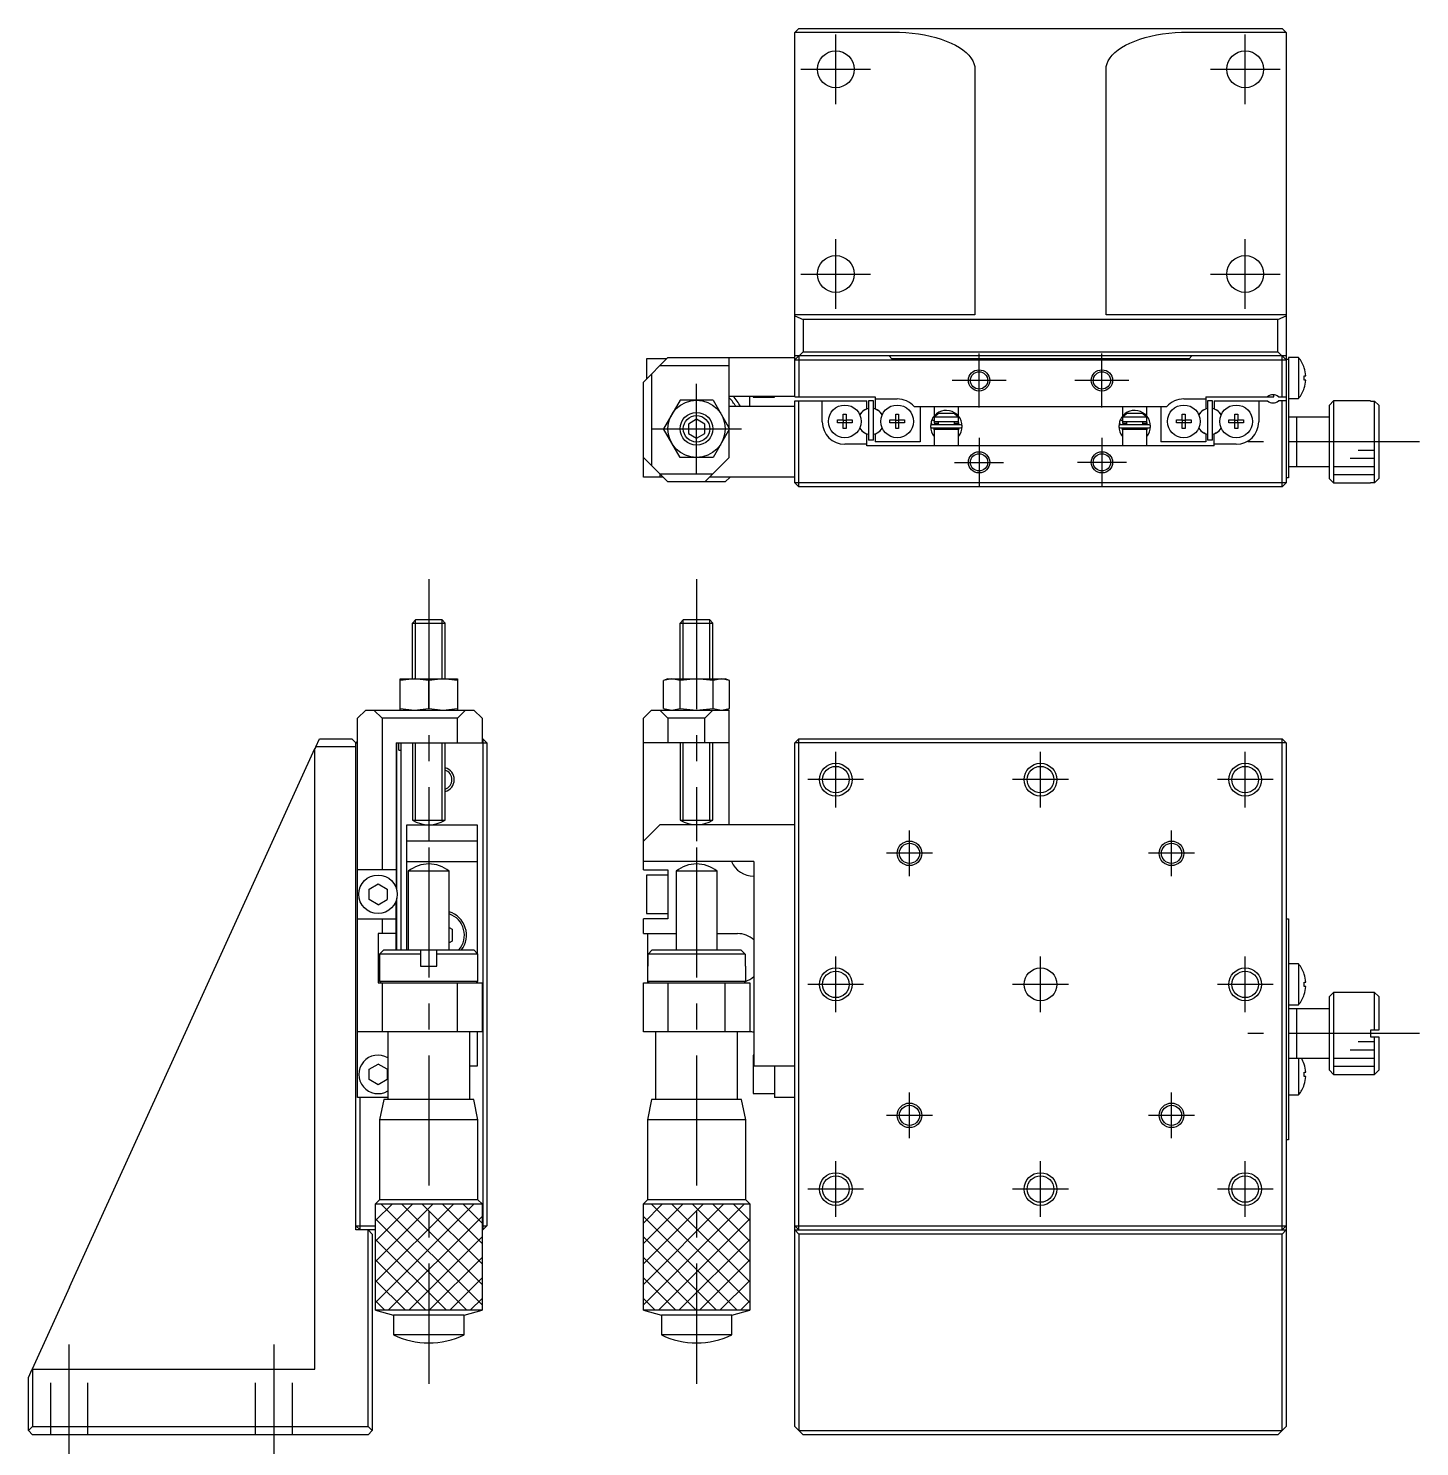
# Model space of a CAD drawing. Extents: x 0 to 349, y -8 to 254.
# Drawn here: x 0 to 169.9, y 80.8 to 254 of the extents above; entities that cross this region are included whole.
import ezdxf

# ---------------------------------------------------------------- set-up
doc = ezdxf.new("R2010")
doc.units = 0
doc.header["$LTSCALE"] = 0.5
doc.linetypes.add('CENTER', pattern=[50.8, 31.75, -6.35, 6.35, -6.35])
doc.linetypes.add('DASHED', pattern=[19.05, 12.7, -6.35])
for name, color, linetype in [('MSM_CENTER', 1, 'CENTER'), ('MSM_CONTINUOUS', 7, 'CONTINUOUS'), ('MSM_DASHED', 4, 'DASHED'), ('MSM_NARROW', 5, 'CONTINUOUS')]:
    doc.layers.add(name, color=color, linetype=linetype)

msp = doc.modelspace()

# ---------------------------------------------------------------- linework, layer by layer
at = {"layer": 'MSM_CENTER'}
for p, q in [((98.6, 244.75), (98.6, 253.25)), ((148.6, 244.75), (148.6, 253.25)), ((94.35, 249), (102.85, 249)), ((144.35, 249), (152.85, 249)), ((98.6, 219.75), (98.6, 228.25)), ((148.6, 219.75), (148.6, 228.25)), ((94.35, 224), (102.85, 224)), ((144.35, 224), (152.85, 224)), ((116.099999, 207.7), (116.099999, 214.3)), ((131.1, 207.7), (131.1, 214.3)), ((81.6, 199.6), (81.6, 210.6)), ((119.399999, 211), (112.799999, 211)), ((134.4, 211), (127.8, 211)), ((76.1, 205.1), (87.1, 205.1)), ((116.1, 204.000001), (116.1, 197.999998)), ((131.1, 204.000001), (131.1, 197.999998)), ((169.9, 203.5), (148.9, 203.5)), ((113.099999, 200.999999), (119.100001, 200.999999)), ((134.100001, 200.999999), (128.099999, 200.999999)), ((48.9, 186.75), (48.9, 154.75)), ((81.6, 186.75), (81.6, 154.75)), ((98.6, 158.85), (98.6, 165.65)), ((123.6, 158.85), (123.6, 165.65)), ((148.6, 158.85), (148.6, 165.65)), ((102, 162.25), (95.2, 162.25)), ((127, 162.25), (120.2, 162.25)), ((152, 162.25), (145.2, 162.25)), ((107.6, 150.45), (107.6, 156.05)), ((139.6, 150.45), (139.6, 156.05)), ((48.9, 153.949992), (48.9, 88.449993)), ((81.6, 153.949992), (81.6, 88.449993)), ((110.4, 153.25), (104.8, 153.25)), ((142.4, 153.25), (136.8, 153.25)), ((98.6, 133.85), (98.6, 140.65)), ((123.6, 133.85), (123.6, 140.65)), ((148.6, 133.85), (148.6, 140.65)), ((102, 137.25), (95.2, 137.25)), ((127, 137.25), (120.2, 137.25)), ((152, 137.25), (145.2, 137.25)), ((169.9, 131.25), (148.9, 131.25)), ((107.6, 118.45), (107.6, 124.05)), ((139.6, 118.45), (139.6, 124.05)), ((110.4, 121.25), (104.8, 121.25)), ((142.4, 121.25), (136.8, 121.25)), ((98.6, 108.85), (98.6, 115.65)), ((123.6, 108.85), (123.6, 115.65)), ((148.6, 108.85), (148.6, 115.65)), ((102, 112.25), (95.2, 112.25)), ((127, 112.25), (120.2, 112.25)), ((152, 112.25), (145.2, 112.25)), ((5, 79.25), (5, 93.25)), ((30, 79.25), (30, 93.25))]:
    msp.add_line(p, q, dxfattribs=at)
at = {"layer": 'MSM_CONTINUOUS'}
for p, q in [((93.644274, 253.544274), (93.6, 253.5)), ((93.6, 209), (93.6, 253.5)), ((94.1, 254), (93.644274, 253.544274)), ((93.644274, 253.544274), (105.6, 253.544274)), ((94.1, 254), (153.1, 254)), ((105.6, 253.544274), (106.384591, 253.530225)), ((106.384591, 253.530225), (107.164345, 253.488166)), ((107.164345, 253.488166), (107.934454, 253.418356)), ((107.934454, 253.418356), (108.69017, 253.321225)), ((108.69017, 253.321225), (109.426834, 253.197373)), ((109.426834, 253.197373), (110.139905, 253.047562)), ((110.139905, 253.047562), (110.824986, 252.872716)), ((136.375014, 252.872716), (137.060095, 253.047562)), ((137.060095, 253.047562), (137.773166, 253.197373)), ((137.773166, 253.197373), (138.50983, 253.321225)), ((138.50983, 253.321225), (139.265546, 253.418356)), ((139.265546, 253.418356), (140.035655, 253.488166)), ((140.035655, 253.488166), (140.815409, 253.530225)), ((140.815409, 253.530225), (141.6, 253.544274)), ((141.6, 253.544274), (153.555726, 253.544274)), ((153.555726, 253.544274), (153.1, 254)), ((153.6, 253.5), (153.555726, 253.544274)), ((153.6, 253.5), (153.6, 198.5)), ((110.824986, 252.872716), (111.477853, 252.673914)), ((111.477853, 252.673914), (112.09448, 252.452381)), ((112.09448, 252.452381), (112.671068, 252.209482)), ((112.671068, 252.209482), (113.20406, 251.946716)), ((113.20406, 251.946716), (113.69017, 251.665703)), ((113.69017, 251.665703), (114.126402, 251.368174)), ((114.126402, 251.368174), (114.510065, 251.055965)), ((132.689935, 251.055965), (133.073598, 251.368174)), ((133.073598, 251.368174), (133.50983, 251.665703)), ((133.50983, 251.665703), (133.99594, 251.946716)), ((133.99594, 251.946716), (134.528932, 252.209482)), ((134.528932, 252.209482), (135.10552, 252.452381)), ((135.10552, 252.452381), (135.722147, 252.673914)), ((135.722147, 252.673914), (136.375014, 252.872716)), ((114.510065, 251.055965), (114.838795, 250.731)), ((114.838795, 250.731), (115.110565, 250.395283)), ((115.110565, 250.395283), (115.323699, 250.050883)), ((115.323699, 250.050883), (115.476883, 249.699924)), ((115.476883, 249.699924), (115.569173, 249.34457)), ((131.630827, 249.34457), (131.723117, 249.699924)), ((131.723117, 249.699924), (131.876301, 250.050883)), ((131.876301, 250.050883), (132.089435, 250.395283)), ((132.089435, 250.395283), (132.361205, 250.731)), ((132.361205, 250.731), (132.689935, 251.055965)), ((115.569173, 249.34457), (115.6, 248.987011)), ((115.6, 248.987011), (115.6, 219)), ((131.6, 248.987011), (131.630827, 249.34457)), ((131.6, 219), (131.6, 248.987011)), ((115.6, 219), (93.6, 219)), ((93.6, 218.909078), (94.6, 218.453352)), ((152.6, 218.453352), (94.6, 218.453352)), ((94.6, 218.453352), (94.6, 214.5)), ((153.6, 219), (131.6, 219)), ((152.6, 218.453352), (153.6, 218.909078)), ((152.6, 214.5), (152.6, 218.453352)), ((78.1, 213.8), (75.1, 210.8)), ((75.5, 213.65), (75.5, 211.2)), ((77.95, 213.65), (75.5, 213.65)), ((78.1, 213.8), (93.6, 213.8)), ((85.6, 205.171797), (85.6, 213.8)), ((94.6, 214.5), (93.6, 213.5)), ((153.6, 214), (93.6, 214)), ((93.6, 213.5), (153.6, 213.5)), ((94.1, 214), (94.1, 209)), ((94.6, 214.5), (152.6, 214.5)), ((105.45, 213.65), (105.1, 214)), ((141.75, 213.65), (105.45, 213.65)), ((142.1, 214), (141.75, 213.65)), ((152.6, 214.5), (153.6, 213.5)), ((153.1, 209), (153.1, 214)), ((153.6, 213.6), (153.9, 213.6)), ((153.9, 213.8), (153.9, 199.1)), ((155.122499, 213.8), (153.9, 213.8)), ((155.122499, 213.8), (155.122499, 208.8)), ((76.1, 211.8), (76.1, 200.6)), ((85.6, 212.8), (77.1, 212.8)), ((155.791347, 212.548233), (155.79902, 212.551976)), ((155.791347, 211.04), (155.791347, 211.56)), ((155.791347, 211.56), (155.983064, 211.56)), ((75.1, 199.2), (75.1, 210.8)), ((155.983064, 211.04), (155.791347, 211.04)), ((155.79902, 210.048024), (155.791347, 210.051767)), ((79.579274, 208.6), (77.558548, 205.1)), ((83.620726, 208.6), (79.579274, 208.6)), ((83.620726, 208.6), (85.641452, 205.1)), ((85.6, 209.1), (93.6, 209.1)), ((88.1, 207.8), (88.1, 209.1)), ((88.5, 209.1), (88.5, 208.95)), ((88.5, 208.95), (91.1, 208.95)), ((91.1, 208.95), (91.1, 209.1)), ((93.6, 209), (103.4, 209)), ((93.6, 198.5), (93.6, 208.5)), ((93.6, 208.5), (102.4, 208.5)), ((94.1, 198), (94.1, 208.5)), ((96.95, 205.95), (96.95, 208.5)), ((102.4, 207.550806), (102.4, 208.5)), ((102.6, 208.5), (102.6, 203.7)), ((103.2, 208.5), (102.6, 208.5)), ((103.2, 203.7), (103.2, 208.5)), ((103.4, 209), (103.4, 207.550806)), ((103.4, 208.75), (106.1, 208.75)), ((141.1, 208.75), (143.8, 208.75)), ((143.8, 209), (151.338562, 209)), ((143.8, 209), (143.8, 207.550806)), ((144, 208.5), (144, 203.7)), ((144.6, 208.5), (144, 208.5)), ((144.6, 203.7), (144.6, 208.5)), ((144.8, 208.5), (144.8, 207.550806)), ((144.8, 208.5), (151.338562, 208.5)), ((150.25, 208.5), (150.25, 205.95)), ((151.339088, 209), (152.1, 209)), ((152.1, 209), (152.1, 209.244987)), ((152.661438, 209), (153.6, 209)), ((153.6, 208.5), (152.661438, 208.5)), ((153.1, 198), (153.1, 208.5)), ((153.9, 208.8), (155.122499, 208.8)), ((159.4, 208.5), (158.9, 208)), ((158.9, 199), (158.9, 208)), ((159.4, 208.5), (159.4, 198.5)), ((163.9, 208.5), (159.4, 208.5)), ((163.9, 208.5), (163.9, 208.483974)), ((163.9, 208.483974), (164.4, 208.483974)), ((164.4, 198.516026), (164.4, 208.483974)), ((164.4, 208.483974), (164.9, 207.982187)), ((164.9, 207.982187), (164.9, 199.017813)), ((81.6, 206.254701), (80.6, 205.67735)), ((82.6, 205.67735), (81.6, 206.254701)), ((85.600124, 205.171582), (84.631089, 206.85)), ((93.6, 207.8), (85.6, 207.8)), ((98.813639, 206.18), (99.52, 206.18)), ((98.813639, 205.82), (98.813639, 206.18)), ((99.52, 206.886361), (99.88, 206.886361)), ((99.52, 206.18), (99.52, 206.886361)), ((99.530372, 206.169628), (99.52, 206.18)), ((99.530372, 205.830372), (99.530372, 206.169628)), ((99.530372, 206.169628), (99.869628, 206.169628)), ((99.869628, 206.169628), (99.88, 206.18)), ((99.869628, 206.169628), (99.869628, 205.830372)), ((99.88, 206.886361), (99.88, 206.18)), ((99.88, 206.18), (100.586361, 206.18)), ((100.586361, 206.18), (100.586361, 205.82)), ((102.4, 207.550806), (102.139905, 207.40064)), ((103.660095, 207.40064), (103.4, 207.550806)), ((105.213639, 206.18), (105.92, 206.18)), ((105.213639, 205.82), (105.213639, 206.18)), ((105.92, 206.886361), (106.28, 206.886361)), ((105.92, 206.18), (105.92, 206.886361)), ((105.930372, 206.169628), (105.92, 206.18)), ((105.930372, 205.830372), (105.930372, 206.169628)), ((105.930372, 206.169628), (106.269628, 206.169628)), ((106.269628, 206.169628), (106.28, 206.18)), ((106.269628, 206.169628), (106.269628, 205.830372)), ((106.28, 206.886361), (106.28, 206.18)), ((106.28, 206.18), (106.986361, 206.18)), ((106.986361, 206.18), (106.986361, 205.82)), ((108.179062, 207.8), (139.020938, 207.8)), ((108.9, 207.8), (108.9, 203.5)), ((110.299506, 206.134364), (110.288347, 206.101945)), ((110.31156, 206.164531), (110.299506, 206.134364)), ((110.311983, 206.16526), (110.31156, 206.164531)), ((110.31535, 206.1673), (110.311983, 206.16526)), ((110.32537, 206.193692), (110.313553, 206.166697)), ((110.317582, 206.167792), (110.31535, 206.1673)), ((110.316381, 206.173397), (110.5398, 206.105696)), ((110.322003, 206.168121), (110.317582, 206.167792)), ((110.327548, 206.167916), (110.322003, 206.168121)), ((110.334179, 206.16718), (110.327548, 206.167916)), ((110.341853, 206.165916), (110.334179, 206.16718)), ((110.350517, 206.164133), (110.341853, 206.165916)), ((110.360116, 206.161844), (110.350517, 206.164133)), ((110.370584, 206.159062), (110.360116, 206.161844)), ((110.381853, 206.155808), (110.370584, 206.159062)), ((110.393847, 206.152101), (110.381853, 206.155808)), ((110.406486, 206.147968), (110.393847, 206.152101)), ((110.419686, 206.143435), (110.406486, 206.147968)), ((110.43336, 206.138533), (110.419686, 206.143435)), ((110.447417, 206.133294), (110.43336, 206.138533)), ((110.461763, 206.127753), (110.447417, 206.133294)), ((110.476303, 206.121947), (110.461763, 206.127753)), ((110.490939, 206.115915), (110.476303, 206.121947)), ((110.6, 207.8), (110.6, 206.636615)), ((113.6, 206.5), (110.6, 206.5)), ((110.6, 206.5), (110.6, 206)), ((110.654317, 206.5), (111.183485, 207)), ((111.183485, 207), (113.016515, 207)), ((113.016515, 207), (113.545683, 206.5)), ((113.6, 206.636245), (113.6, 207.8)), ((113.6, 206), (113.6, 206.5)), ((113.884219, 206.169839), (113.883663, 206.173188)), ((113.909821, 206.107645), (113.88844, 206.164531)), ((133.299506, 206.134364), (133.288347, 206.101945)), ((133.31156, 206.164531), (133.299506, 206.134364)), ((133.311983, 206.16526), (133.31156, 206.164531)), ((133.31535, 206.1673), (133.311983, 206.16526)), ((133.317582, 206.167792), (133.31535, 206.1673)), ((133.316381, 206.173397), (133.5398, 206.105696)), ((133.32537, 206.193692), (133.31664, 206.173859)), ((133.322003, 206.168121), (133.317582, 206.167792)), ((133.327548, 206.167916), (133.322003, 206.168121)), ((133.334179, 206.16718), (133.327548, 206.167916)), ((133.341853, 206.165916), (133.334179, 206.16718)), ((133.350517, 206.164133), (133.341853, 206.165916)), ((133.360116, 206.161844), (133.350517, 206.164133)), ((133.370584, 206.159062), (133.360116, 206.161844)), ((133.381853, 206.155808), (133.370584, 206.159062)), ((133.393847, 206.152101), (133.381853, 206.155808)), ((133.406486, 206.147968), (133.393847, 206.152101)), ((133.419686, 206.143435), (133.406486, 206.147968)), ((133.43336, 206.138533), (133.419686, 206.143435)), ((133.447417, 206.133294), (133.43336, 206.138533)), ((133.461763, 206.127753), (133.447417, 206.133294)), ((133.476303, 206.121947), (133.461763, 206.127753)), ((133.490939, 206.115915), (133.476303, 206.121947)), ((133.6, 207.8), (133.6, 206.636615)), ((136.6, 206.5), (133.6, 206.5)), ((133.6, 206.5), (133.6, 206)), ((133.654317, 206.5), (134.183485, 207)), ((134.183485, 207), (136.016515, 207)), ((136.016515, 207), (136.545683, 206.5)), ((136.6, 206.636245), (136.6, 207.8)), ((136.6, 206), (136.6, 206.5)), ((136.884219, 206.169839), (136.883663, 206.173188)), ((136.909821, 206.107645), (136.88844, 206.164531)), ((138.3, 207.8), (138.3, 203.5)), ((140.213639, 206.18), (140.92, 206.18)), ((140.213639, 205.82), (140.213639, 206.18)), ((140.92, 206.886361), (141.28, 206.886361)), ((140.92, 206.18), (140.92, 206.886361)), ((140.930372, 206.169628), (140.92, 206.18)), ((140.930372, 205.830372), (140.930372, 206.169628)), ((140.930372, 206.169628), (141.269628, 206.169628)), ((141.269628, 206.169628), (141.28, 206.18)), ((141.269628, 206.169628), (141.269628, 205.830372)), ((141.28, 206.886361), (141.28, 206.18)), ((141.28, 206.18), (141.986361, 206.18)), ((141.986361, 206.18), (141.986361, 205.82)), ((143.539905, 207.40064), (143.8, 207.550806)), ((144.8, 207.550806), (145.060095, 207.40064)), ((146.613639, 206.18), (147.32, 206.18)), ((146.613639, 205.82), (146.613639, 206.18)), ((147.32, 206.886361), (147.68, 206.886361)), ((147.32, 206.18), (147.32, 206.886361)), ((147.330372, 206.169628), (147.32, 206.18)), ((147.330372, 205.830372), (147.330372, 206.169628)), ((147.330372, 206.169628), (147.669628, 206.169628)), ((147.669628, 206.169628), (147.68, 206.18)), ((147.669628, 206.169628), (147.669628, 205.830372)), ((147.68, 206.886361), (147.68, 206.18)), ((147.68, 206.18), (148.386361, 206.18)), ((148.386361, 206.18), (148.386361, 205.82)), ((158.9, 206.5), (153.9, 206.5)), ((154.9, 200.5), (154.9, 206.5)), ((79.579274, 201.6), (77.558548, 205.1)), ((80.6, 205.67735), (80.6, 204.52265)), ((80.6, 204.52265), (81.6, 203.945299)), ((81.6, 203.945299), (82.6, 204.52265)), ((82.6, 204.52265), (82.6, 205.67735)), ((85.641452, 205.1), (83.620726, 201.6)), ((85.6, 201.6), (85.6, 205.028203)), ((85.641452, 205.1), (85.600124, 205.171582)), ((99.52, 205.82), (98.813639, 205.82)), ((99.530372, 205.830372), (99.52, 205.82)), ((99.52, 205.113639), (99.52, 205.82)), ((99.88, 205.113639), (99.52, 205.113639)), ((99.869628, 205.830372), (99.530372, 205.830372)), ((99.869628, 205.830372), (99.88, 205.82)), ((99.88, 205.82), (99.88, 205.113639)), ((100.586361, 205.82), (99.88, 205.82)), ((102.139905, 204.59936), (102.4, 204.449194)), ((102.4, 203), (102.4, 204.449194)), ((103.4, 204.449194), (103.660095, 204.59936)), ((103.4, 204.449194), (103.4, 203.5)), ((105.92, 205.82), (105.213639, 205.82)), ((105.930372, 205.830372), (105.92, 205.82)), ((105.92, 205.113639), (105.92, 205.82)), ((106.28, 205.113639), (105.92, 205.113639)), ((106.269628, 205.830372), (105.930372, 205.830372)), ((106.269628, 205.830372), (106.28, 205.82)), ((106.28, 205.82), (106.28, 205.113639)), ((106.986361, 205.82), (106.28, 205.82)), ((110.292304, 206.115047), (110.156344, 205.427592)), ((110.257494, 205.933885), (110.256415, 205.899659)), ((110.256415, 205.899659), (110.257047, 205.865423)), ((110.257047, 205.865423), (110.259389, 205.83126)), ((110.260284, 205.968017), (110.257494, 205.933885)), ((110.259389, 205.83126), (110.263436, 205.797254)), ((110.264776, 206.001972), (110.260284, 205.968017)), ((110.263436, 205.797254), (110.269178, 205.763487)), ((110.270961, 206.035666), (110.264776, 206.001972)), ((110.269178, 205.763487), (110.276601, 205.730043)), ((110.278824, 206.069018), (110.270961, 206.035666)), ((110.276601, 205.730043), (110.285686, 205.697004)), ((110.288347, 206.101945), (110.278824, 206.069018)), ((110.285686, 205.697004), (110.296413, 205.664449)), ((110.296413, 205.664449), (110.308755, 205.632458)), ((110.308755, 205.632458), (110.322683, 205.601111)), ((110.322683, 205.601111), (110.326375, 205.593453)), ((113.85, 205.595), (110.35, 205.595)), ((110.35, 205.205), (113.85, 205.205)), ((110.505575, 206.109697), (110.490939, 206.115915)), ((110.520113, 206.103333), (110.505575, 206.109697)), ((110.534457, 206.096867), (110.520113, 206.103333)), ((110.548511, 206.090342), (110.534457, 206.096867)), ((110.5398, 206.105696), (110.600006, 206.075503)), ((110.562182, 206.0838), (110.548511, 206.090342)), ((110.596632, 204.999797), (110.556318, 205.204977)), ((110.575378, 206.077286), (110.562182, 206.0838)), ((110.588012, 206.070842), (110.575378, 206.077286)), ((110.6, 206.064512), (110.588012, 206.070842)), ((110.599678, 204.988569), (110.596632, 204.999797)), ((110.6, 206), (113.6, 206)), ((113.6, 205), (110.6, 205)), ((110.6, 205), (110.6, 203)), ((110.646438, 205.899941), (110.647067, 205.915005)), ((110.64658, 205.884867), (110.646438, 205.899941)), ((110.647492, 205.869824), (110.64658, 205.884867)), ((110.647067, 205.915005), (110.648465, 205.93002)), ((110.64917, 205.854851), (110.647492, 205.869824)), ((110.648465, 205.93002), (110.650628, 205.944946)), ((110.651609, 205.839987), (110.64917, 205.854851)), ((110.650628, 205.944946), (110.653552, 205.959743)), ((110.654801, 205.825271), (110.651609, 205.839987)), ((110.653552, 205.959743), (110.657227, 205.974372)), ((110.658736, 205.810741), (110.654801, 205.825271)), ((110.657227, 205.974372), (110.661643, 205.988795)), ((110.663403, 205.796434), (110.658736, 205.810741)), ((110.661643, 205.988795), (110.666788, 206.002975)), ((110.661805, 205.8), (111.1, 205.8)), ((110.668786, 205.782386), (110.663403, 205.796434)), ((110.666788, 206.002975), (110.670195, 206.011295)), ((110.674871, 205.768634), (110.668786, 205.782386)), ((110.68164, 205.755209), (110.674871, 205.768634)), ((110.689074, 205.742147), (110.68164, 205.755209)), ((110.697152, 205.729478), (110.689074, 205.742147)), ((110.705853, 205.717232), (110.697152, 205.729478)), ((110.715151, 205.705439), (110.705853, 205.717232)), ((110.725024, 205.694126), (110.715151, 205.705439)), ((110.735445, 205.683319), (110.725024, 205.694126)), ((110.746386, 205.673043), (110.735445, 205.683319)), ((110.757821, 205.663321), (110.746386, 205.673043)), ((110.76972, 205.654176), (110.757821, 205.663321)), ((110.782053, 205.645628), (110.76972, 205.654176)), ((110.794791, 205.637694), (110.782053, 205.645628)), ((110.807901, 205.630394), (110.794791, 205.637694)), ((110.821353, 205.623743), (110.807901, 205.630394)), ((110.835113, 205.617756), (110.821353, 205.623743)), ((110.84915, 205.612445), (110.835113, 205.617756)), ((110.86343, 205.607822), (110.84915, 205.612445)), ((110.877918, 205.603898), (110.86343, 205.607822)), ((110.892581, 205.600681), (110.877918, 205.603898)), ((110.907385, 205.598177), (110.892581, 205.600681)), ((110.922294, 205.596394), (110.907385, 205.598177)), ((110.937274, 205.595334), (110.922294, 205.596394)), ((110.951499, 205.595), (110.937274, 205.595334)), ((111.1, 206), (111.1, 205.595)), ((111.1, 205.205), (111.1, 205)), ((113.1, 205.595), (113.1, 206)), ((113.1, 205.8), (113.538184, 205.8)), ((113.1, 205), (113.1, 205.205)), ((113.255196, 205.595076), (113.248501, 205.595)), ((113.2702, 205.595771), (113.255196, 205.595076)), ((113.285156, 205.597193), (113.2702, 205.595771)), ((113.300027, 205.599338), (113.285156, 205.597193)), ((113.314779, 205.602202), (113.300027, 205.599338)), ((113.329378, 205.60578), (113.314779, 205.602202)), ((113.343787, 205.610063), (113.329378, 205.60578)), ((113.357974, 205.615043), (113.343787, 205.610063)), ((113.371903, 205.620709), (113.357974, 205.615043)), ((113.385542, 205.62705), (113.371903, 205.620709)), ((113.398857, 205.634052), (113.385542, 205.62705)), ((113.411814, 205.6417), (113.398857, 205.634052)), ((113.424383, 205.649977), (113.411814, 205.6417)), ((113.436532, 205.658864), (113.424383, 205.649977)), ((113.448229, 205.668343), (113.436532, 205.658864)), ((113.459444, 205.678391), (113.448229, 205.668343)), ((113.470149, 205.688986), (113.459444, 205.678391)), ((113.480316, 205.700103), (113.470149, 205.688986)), ((113.489917, 205.711716), (113.480316, 205.700103)), ((113.498926, 205.723797), (113.489917, 205.711716)), ((113.50732, 205.736317), (113.498926, 205.723797)), ((113.515074, 205.749246), (113.50732, 205.736317)), ((113.522167, 205.762552), (113.515074, 205.749246)), ((113.52858, 205.776201), (113.522167, 205.762552)), ((113.534293, 205.790159), (113.52858, 205.776201)), ((113.529805, 206.011295), (113.535571, 205.996751)), ((113.539291, 205.80439), (113.534293, 205.790159)), ((113.53521, 206.000158), (113.643689, 205.595043)), ((113.535571, 205.996751), (113.540387, 205.982489)), ((113.543559, 205.818857), (113.539291, 205.80439)), ((113.540387, 205.982489), (113.544472, 205.967997)), ((113.547085, 205.833523), (113.543559, 205.818857)), ((113.544472, 205.967997), (113.547816, 205.95331)), ((113.549859, 205.84835), (113.547085, 205.833523)), ((113.547816, 205.95331), (113.550406, 205.938468)), ((113.551872, 205.863298), (113.549859, 205.84835)), ((113.550406, 205.938468), (113.552236, 205.92351)), ((113.553118, 205.878328), (113.551872, 205.863298)), ((113.552236, 205.92351), (113.5533, 205.908474)), ((113.553595, 205.8934), (113.553118, 205.878328)), ((113.5533, 205.908474), (113.553595, 205.8934)), ((113.6, 203), (113.6, 205)), ((113.603369, 204.999754), (113.600086, 204.987567)), ((113.643366, 205.204944), (113.603369, 204.999754)), ((133.292304, 206.115047), (133.156344, 205.427592)), ((133.257494, 205.933885), (133.256415, 205.899659)), ((133.256415, 205.899659), (133.257047, 205.865423)), ((133.257047, 205.865423), (133.259389, 205.83126)), ((133.260284, 205.968017), (133.257494, 205.933885)), ((133.259389, 205.83126), (133.263436, 205.797254)), ((133.264776, 206.001972), (133.260284, 205.968017)), ((133.263436, 205.797254), (133.269178, 205.763487)), ((133.270961, 206.035666), (133.264776, 206.001972)), ((133.269178, 205.763487), (133.276601, 205.730043)), ((133.278824, 206.069018), (133.270961, 206.035666)), ((133.276601, 205.730043), (133.285686, 205.697004)), ((133.288347, 206.101945), (133.278824, 206.069018)), ((133.285686, 205.697004), (133.296413, 205.664449)), ((133.296413, 205.664449), (133.308755, 205.632458)), ((133.308755, 205.632458), (133.322683, 205.601111)), ((133.322683, 205.601111), (133.326375, 205.593453)), ((136.85, 205.595), (133.35, 205.595)), ((133.35, 205.205), (136.85, 205.205)), ((133.505575, 206.109697), (133.490939, 206.115915)), ((133.520113, 206.103333), (133.505575, 206.109697)), ((133.534457, 206.096867), (133.520113, 206.103333)), ((133.548511, 206.090342), (133.534457, 206.096867)), ((133.5398, 206.105696), (133.600006, 206.075503)), ((133.562182, 206.0838), (133.548511, 206.090342)), ((133.596632, 204.999797), (133.556318, 205.204977)), ((133.575378, 206.077286), (133.562182, 206.0838)), ((133.588012, 206.070842), (133.575378, 206.077286)), ((133.6, 206.064512), (133.588012, 206.070842)), ((133.599678, 204.988569), (133.596632, 204.999797)), ((133.6, 206), (136.6, 206)), ((136.6, 205), (133.6, 205)), ((133.6, 205), (133.6, 203)), ((133.646438, 205.899941), (133.647067, 205.915005)), ((133.64658, 205.884867), (133.646438, 205.899941)), ((133.647492, 205.869824), (133.64658, 205.884867)), ((133.647067, 205.915005), (133.648465, 205.93002)), ((133.64917, 205.854851), (133.647492, 205.869824)), ((133.648465, 205.93002), (133.650628, 205.944946)), ((133.651609, 205.839987), (133.64917, 205.854851)), ((133.650628, 205.944946), (133.653552, 205.959743)), ((133.654801, 205.825271), (133.651609, 205.839987)), ((133.653552, 205.959743), (133.657227, 205.974372)), ((133.658736, 205.810741), (133.654801, 205.825271)), ((133.657227, 205.974372), (133.661643, 205.988795)), ((133.663403, 205.796434), (133.658736, 205.810741)), ((133.661643, 205.988795), (133.666788, 206.002975)), ((133.661805, 205.8), (134.1, 205.8)), ((133.668786, 205.782386), (133.663403, 205.796434)), ((133.666788, 206.002975), (133.670195, 206.011295)), ((133.674871, 205.768634), (133.668786, 205.782386)), ((133.68164, 205.755209), (133.674871, 205.768634)), ((133.689074, 205.742147), (133.68164, 205.755209)), ((133.697152, 205.729478), (133.689074, 205.742147)), ((133.705853, 205.717232), (133.697152, 205.729478)), ((133.715151, 205.705439), (133.705853, 205.717232)), ((133.725024, 205.694126), (133.715151, 205.705439)), ((133.735445, 205.683319), (133.725024, 205.694126)), ((133.746386, 205.673043), (133.735445, 205.683319)), ((133.757821, 205.663321), (133.746386, 205.673043)), ((133.76972, 205.654176), (133.757821, 205.663321)), ((133.782053, 205.645628), (133.76972, 205.654176)), ((133.794791, 205.637694), (133.782053, 205.645628)), ((133.807901, 205.630394), (133.794791, 205.637694)), ((133.821353, 205.623743), (133.807901, 205.630394)), ((133.835113, 205.617756), (133.821353, 205.623743)), ((133.84915, 205.612445), (133.835113, 205.617756)), ((133.86343, 205.607822), (133.84915, 205.612445)), ((133.877918, 205.603898), (133.86343, 205.607822)), ((133.892581, 205.600681), (133.877918, 205.603898)), ((133.907385, 205.598177), (133.892581, 205.600681)), ((133.922294, 205.596394), (133.907385, 205.598177)), ((133.937274, 205.595334), (133.922294, 205.596394)), ((133.951499, 205.595), (133.937274, 205.595334)), ((134.1, 206), (134.1, 205.595)), ((134.1, 205.205), (134.1, 205)), ((136.1, 205.595), (136.1, 206)), ((136.1, 205.8), (136.538184, 205.8)), ((136.1, 205), (136.1, 205.205)), ((136.255196, 205.595076), (136.248501, 205.595)), ((136.2702, 205.595771), (136.255196, 205.595076)), ((136.285156, 205.597193), (136.2702, 205.595771)), ((136.300027, 205.599338), (136.285156, 205.597193)), ((136.314779, 205.602202), (136.300027, 205.599338)), ((136.329378, 205.60578), (136.314779, 205.602202)), ((136.343787, 205.610063), (136.329378, 205.60578)), ((136.357974, 205.615043), (136.343787, 205.610063)), ((136.371903, 205.620709), (136.357974, 205.615043)), ((136.385542, 205.62705), (136.371903, 205.620709)), ((136.398857, 205.634052), (136.385542, 205.62705)), ((136.411814, 205.6417), (136.398857, 205.634052)), ((136.424383, 205.649977), (136.411814, 205.6417)), ((136.436532, 205.658864), (136.424383, 205.649977)), ((136.448229, 205.668343), (136.436532, 205.658864)), ((136.459444, 205.678391), (136.448229, 205.668343)), ((136.470149, 205.688986), (136.459444, 205.678391)), ((136.480316, 205.700103), (136.470149, 205.688986)), ((136.489917, 205.711716), (136.480316, 205.700103)), ((136.498926, 205.723797), (136.489917, 205.711716)), ((136.50732, 205.736317), (136.498926, 205.723797)), ((136.515074, 205.749246), (136.50732, 205.736317)), ((136.522167, 205.762552), (136.515074, 205.749246)), ((136.52858, 205.776201), (136.522167, 205.762552)), ((136.534293, 205.790159), (136.52858, 205.776201)), ((136.529805, 206.011295), (136.535571, 205.996751)), ((136.539291, 205.80439), (136.534293, 205.790159)), ((136.53521, 206.000158), (136.643689, 205.595043)), ((136.535571, 205.996751), (136.540387, 205.982489)), ((136.543559, 205.818857), (136.539291, 205.80439)), ((136.540387, 205.982489), (136.544472, 205.967997)), ((136.547085, 205.833523), (136.543559, 205.818857)), ((136.544472, 205.967997), (136.547816, 205.95331)), ((136.549859, 205.84835), (136.547085, 205.833523)), ((136.547816, 205.95331), (136.550406, 205.938468)), ((136.551872, 205.863298), (136.549859, 205.84835)), ((136.550406, 205.938468), (136.552236, 205.92351)), ((136.553118, 205.878328), (136.551872, 205.863298)), ((136.552236, 205.92351), (136.5533, 205.908474)), ((136.553595, 205.8934), (136.553118, 205.878328)), ((136.5533, 205.908474), (136.553595, 205.8934)), ((136.6, 203), (136.6, 205)), ((136.603369, 204.999754), (136.600086, 204.987567)), ((136.643366, 205.204944), (136.603369, 204.999754)), ((140.92, 205.82), (140.213639, 205.82)), ((140.930372, 205.830372), (140.92, 205.82)), ((140.92, 205.113639), (140.92, 205.82)), ((141.28, 205.113639), (140.92, 205.113639)), ((141.269628, 205.830372), (140.930372, 205.830372)), ((141.269628, 205.830372), (141.28, 205.82)), ((141.986361, 205.82), (141.28, 205.82)), ((141.28, 205.82), (141.28, 205.113639)), ((143.8, 204.449194), (143.539905, 204.59936)), ((143.8, 204.449194), (143.8, 203.5)), ((145.060095, 204.59936), (144.8, 204.449194)), ((144.8, 203), (144.8, 204.449194)), ((147.32, 205.82), (146.613639, 205.82)), ((147.330372, 205.830372), (147.32, 205.82)), ((147.32, 205.113639), (147.32, 205.82)), ((147.68, 205.113639), (147.32, 205.113639)), ((147.669628, 205.830372), (147.330372, 205.830372)), ((147.669628, 205.830372), (147.68, 205.82)), ((147.68, 205.82), (147.68, 205.113639)), ((148.386361, 205.82), (147.68, 205.82)), ((102.4, 203.2), (99.7, 203.2)), ((144.8, 203), (102.4, 203)), ((103.2, 203.7), (102.6, 203.7)), ((108.9, 203.5), (103.4, 203.5)), ((143.8, 203.5), (138.3, 203.5)), ((144.6, 203.7), (144, 203.7)), ((147.5, 203.2), (144.8, 203.2)), ((75.1, 201.6), (78.1, 198.6)), ((83.620726, 201.6), (79.579274, 201.6)), ((82.6, 198.6), (85.6, 201.6)), ((77.5, 199.2), (75.1, 199.2)), ((77.1, 199.6), (77.1, 199.2)), ((77.1, 199.6), (83.6, 199.6)), ((93.6, 199.2), (83.2, 199.2)), ((85.1, 198.6), (85.7, 199.2)), ((153.9, 200.5), (158.9, 200.5)), ((85.1, 198.6), (78.1, 198.6)), ((153.6, 198.5), (93.6, 198.5)), ((94.1, 198), (93.6, 198.5)), ((153.1, 198), (94.1, 198)), ((153.1, 198), (153.6, 198.5)), ((153.9, 199.1), (153.6, 199.1)), ((158.9, 199), (159.4, 198.5)), ((159.4, 198.5), (163.9, 198.5)), ((164.4, 198.516026), (163.9, 198.516026)), ((163.9, 198.516026), (163.9, 198.5)), ((164.9, 199.017813), (164.4, 198.516026)), ((46.9, 181.370999), (47.279, 181.749999)), ((46.9, 181.370999), (50.9, 181.370999)), ((46.9, 174.549999), (46.9, 181.370999)), ((50.521, 181.749999), (47.279, 181.749999)), ((50.9, 181.370999), (50.521, 181.749999)), ((50.9, 174.549998), (50.9, 181.370999)), ((79.6, 181.370999), (79.979, 181.749999)), ((79.6, 181.370999), (83.6, 181.370999)), ((79.6, 174.549999), (79.6, 181.370999)), ((83.221, 181.749999), (79.979, 181.749999)), ((83.6, 181.370999), (83.221, 181.749999)), ((83.6, 174.549998), (83.6, 181.370999)), ((47.15, 174.55), (45.4, 174.352928)), ((45.4, 170.75), (45.4, 174.55)), ((45.4, 174.55), (52.4, 174.55)), ((48.9, 174.352928), (47.15, 174.55)), ((50.65, 174.55), (48.9, 174.352928)), ((48.9, 170.947072), (48.9, 174.352928)), ((52.4, 174.352928), (50.65, 174.55)), ((52.4, 174.55), (52.4, 170.75)), ((78.568911, 174.55), (77.558548, 174.352928)), ((78.1, 174.55), (77.558548, 174.352928)), ((77.558548, 170.947072), (77.558548, 174.352928)), ((78.1, 174.55), (85.1, 174.55)), ((79.579274, 174.352928), (78.568911, 174.55)), ((81.6, 174.55), (79.579274, 174.352928)), ((79.579274, 170.947072), (79.579274, 174.352928)), ((83.620726, 174.352928), (81.6, 174.55)), ((84.631089, 174.55), (83.620726, 174.352928)), ((83.620726, 170.947072), (83.620726, 174.352928)), ((85.641452, 174.352928), (84.631089, 174.55)), ((85.641452, 174.352928), (85.1, 174.55)), ((85.641452, 170.947072), (85.641452, 174.352928)), ((40.2, 169.75), (41.2, 170.75)), ((40.2, 123.45), (40.2, 169.75)), ((41.2, 170.75), (54.4, 170.75)), ((42.2, 170.75), (43.2, 169.75)), ((43.2, 169.75), (43.2, 151.25)), ((52.4, 169.75), (43.2, 169.75)), ((45.4, 170.947072), (47.15, 170.75)), ((47.15, 170.75), (48.9, 170.947072)), ((48.9, 170.947072), (50.65, 170.75)), ((50.65, 170.75), (52.4, 170.947072)), ((52.4, 169.75), (53.4, 170.75)), ((52.4, 166.75), (52.4, 169.75)), ((54.4, 170.75), (55.4, 169.75)), ((55.4, 169.75), (55.4, 166.75)), ((75.1, 169.75), (76.1, 170.75)), ((75.1, 151.25), (75.1, 169.75)), ((76.1, 170.75), (85.6, 170.75)), ((77.1, 170.75), (78.1, 169.75)), ((77.558548, 170.947072), (78.568911, 170.75)), ((77.558548, 170.947072), (78.1, 170.75)), ((78.1, 169.75), (78.1, 166.75)), ((82.6, 169.75), (78.1, 169.75)), ((78.568911, 170.75), (79.579274, 170.947072)), ((79.579274, 170.947072), (81.6, 170.75)), ((81.6, 170.75), (83.620726, 170.947072)), ((82.6, 169.75), (83.6, 170.75)), ((82.6, 166.75), (82.6, 169.75)), ((83.620726, 170.947072), (84.631089, 170.75)), ((84.631089, 170.75), (85.641452, 170.947072)), ((85.1, 170.75), (85.641452, 170.947072)), ((85.6, 156.75), (85.6, 170.75)), ((35.090922, 166.25), (35.546648, 167.25)), ((35.546648, 167.25), (39.5, 167.25)), ((40, 166.75), (39.5, 167.25)), ((40, 166.75), (40.2, 166.95)), ((40, 166.75), (40.2, 166.75)), ((40, 107.25), (40, 166.75)), ((44.9, 166.75), (56, 166.75)), ((44.9, 166.75), (44.9, 149.076136)), ((45, 148.732183), (45, 166.75)), ((45.25, 165.85), (45.25, 166.75)), ((45.5, 166.75), (45.5, 141.45)), ((46.9, 166.75), (46.9, 157.285898)), ((50.9, 157.285898), (50.9, 166.75)), ((55.4, 167.25), (55.5, 167.25)), ((55.5, 167.25), (55.5, 107.25)), ((56, 166.75), (55.5, 167.25)), ((56, 166.75), (56, 107.75)), ((85.6, 166.75), (75.1, 166.75)), ((79.6, 166.749981), (79.6, 157.285898)), ((83.6, 157.285898), (83.6, 166.749981)), ((94.1, 167.25), (93.6, 166.75)), ((153.6, 166.75), (93.6, 166.75)), ((93.6, 83.25), (93.6, 166.75)), ((94.1, 167.25), (153.1, 167.25)), ((94.1, 107.25), (94.1, 167.25)), ((153.6, 166.75), (153.1, 167.25)), ((153.1, 107.25), (153.1, 167.25)), ((153.6, 166.75), (153.6, 83.25)), ((5.012989, 100.25), (35, 166.050491)), ((35.090922, 166.25), (35, 166.050491)), ((35, 90.25), (35, 166.050491)), ((40, 166.25), (35.090922, 166.25)), ((45.25, 165.85), (45.5, 165.85)), ((46.2, 156.75), (54.8, 156.75)), ((46.2, 141.45), (46.2, 156.75)), ((46.899995, 157.285898), (50.900005, 157.285898)), ((54.8, 156.75), (54.8, 141.05)), ((77.1, 156.75), (75.1, 154.75)), ((93.6, 156.75), (77.1, 156.75)), ((79.599995, 157.285898), (83.600005, 157.285898)), ((54.8, 154.75), (46.2, 154.75)), ((44.9, 151.25), (40.2, 151.25)), ((46.2, 152.25), (54.8, 152.25)), ((51.399996, 151.072491), (46.400004, 151.072491)), ((46.400004, 151.072491), (46.400004, 141.45)), ((51.399996, 141.45), (51.399996, 151.072491)), ((88.6, 152.25), (75.1, 152.25)), ((75.1, 151.25), (78.1, 151.25)), ((78.1, 151.25), (78.1, 145.25)), ((84.099996, 151.072491), (79.100004, 151.072491)), ((79.100004, 151.072491), (79.100004, 141.45)), ((84.099996, 141.45), (84.099996, 151.072491)), ((88.6, 152.25), (88.6, 127.25)), ((41.6, 148.885085), (42.7, 149.520171)), ((42.7, 149.520171), (43.8, 148.885085)), ((75.5, 150.6), (75.5, 145.9)), ((78.1, 150.6), (75.5, 150.6)), ((41.6, 147.614915), (41.6, 148.885085)), ((42.7, 146.979829), (41.6, 147.614915)), ((42.7, 146.979829), (43.8, 147.614915)), ((43.8, 148.885085), (43.8, 147.614915)), ((44.9, 141.45), (44.9, 147.423864)), ((45, 141.45), (45, 147.767817)), ((75.5, 145.9), (78.1, 145.9)), ((40.2, 145.25), (44.9, 145.25)), ((43.2, 145.25), (43.2, 143.45)), ((51.399996, 144.173763), (51.75, 143.971688)), ((51.75, 143.971688), (51.75, 142.528312)), ((75.1, 143.45), (75.1, 145.25)), ((78.1, 145.25), (75.1, 145.25)), ((153.6, 145.25), (153.9, 145.25)), ((153.9, 145.25), (153.9, 118.25)), ((42.7, 143.45), (42.7, 137.45)), ((44.9, 143.45), (42.7, 143.45)), ((51.75, 142.528312), (51.399996, 142.326237)), ((75.1, 143.45), (79.100004, 143.45)), ((75.6, 143.45), (75.6, 137.45)), ((84.099996, 143.45), (86.6, 143.45)), ((43.4, 141.45), (42.9, 140.95)), ((47.9, 140.95), (42.9, 140.95)), ((42.9, 140.95), (42.9, 137.65)), ((43.4, 141.45), (54.4, 141.45)), ((47.9, 141.45), (47.9, 139.45)), ((49.9, 139.45), (49.9, 141.45)), ((54.9, 140.95), (49.9, 140.95)), ((54.9, 140.95), (54.4, 141.45)), ((54.9, 137.65), (54.9, 140.95)), ((75.68392, 140.95), (76.191673, 141.45)), ((87.51608, 140.95), (75.68392, 140.95)), ((75.68392, 139.45), (75.68392, 140.95)), ((76.191673, 141.45), (87.008327, 141.45)), ((87.008327, 141.45), (87.51608, 140.95)), ((87.51608, 140.95), (87.51608, 139.45)), ((47.9, 139.45), (49.9, 139.45)), ((75.6, 139.45), (75.68392, 139.45)), ((87.51608, 139.45), (87.6, 139.45)), ((87.6, 137.65), (87.6, 139.45)), ((155.122499, 139.75), (153.9, 139.75)), ((155.122499, 139.75), (155.122499, 134.75)), ((42.7, 137.45), (55.4, 137.45)), ((42.9, 137.65), (54.9, 137.65)), ((42.9, 137.65), (43.1, 137.45)), ((43.2, 137.45), (43.2, 131.45)), ((52.4, 131.45), (52.4, 137.45)), ((54.7, 137.45), (54.9, 137.65)), ((54.8, 137.55), (54.8, 137.45)), ((55.4, 137.45), (55.4, 131.45)), ((75.1, 131.45), (75.1, 137.45)), ((75.1, 137.45), (88.1, 137.45)), ((75.6, 137.65), (87.6, 137.65)), ((75.6, 137.65), (75.8, 137.45)), ((78.1, 137.45), (78.1, 131.45)), ((85.1, 131.45), (85.1, 137.45)), ((87.4, 137.45), (87.6, 137.65)), ((88.1, 137.45), (88.1, 131.45)), ((155.791347, 138.498233), (155.79902, 138.501976)), ((155.791347, 137.51), (155.983064, 137.51)), ((155.791347, 136.99), (155.791347, 137.51)), ((155.983064, 136.99), (155.791347, 136.99)), ((155.79902, 135.998024), (155.791347, 136.001767)), ((159.4, 136.25), (158.9, 135.75)), ((158.9, 126.75), (158.9, 135.75)), ((159.4, 136.25), (159.4, 126.25)), ((164.4, 136.25), (159.4, 136.25)), ((164.4, 131.65), (164.4, 136.25)), ((164.9, 135.75), (164.4, 136.25)), ((164.9, 135.75), (164.9, 131.65)), ((153.9, 134.75), (155.122499, 134.75)), ((158.9, 134.25), (153.9, 134.25)), ((154.9, 128.25), (154.9, 134.25)), ((164.9, 131.65), (163.9, 131.65)), ((163.9, 131.65), (163.9, 130.85)), ((55.4, 131.45), (40.2, 131.45)), ((43.9, 131.45), (43.9, 123.2)), ((53.9, 123.2), (53.9, 131.45)), ((54.8, 131.45), (54.8, 127.25)), ((88.1, 131.45), (75.1, 131.45)), ((76.6, 131.45), (76.6, 123.2)), ((86.6, 123.2), (86.6, 131.45)), ((163.9, 130.85), (164.9, 130.85)), ((164.4, 126.25), (164.4, 130.85)), ((164.9, 130.85), (164.9, 126.75)), ((88.5, 128.6), (88.5, 123.9)), ((88.6, 128.6), (88.5, 128.6)), ((153.9, 128.25), (158.9, 128.25)), ((155.122499, 128.25), (155.122499, 123.75)), ((41.6, 126.885085), (42.7, 127.520171)), ((41.6, 125.614915), (41.6, 126.885085)), ((43.8, 126.885085), (42.7, 127.520171)), ((43.8, 126.885085), (43.8, 125.614915)), ((54.8, 127.25), (53.9, 127.25)), ((93.6, 127.25), (88.6, 127.25)), ((91.1, 127.25), (91.1, 123.45)), ((155.791347, 127.498233), (155.79902, 127.501976)), ((155.791347, 126.51), (155.983064, 126.51)), ((155.791347, 125.99), (155.791347, 126.51)), ((158.9, 126.75), (159.4, 126.25)), ((164.4, 126.25), (164.9, 126.75)), ((42.7, 124.979829), (41.6, 125.614915)), ((43.8, 125.614915), (42.7, 124.979829)), ((155.983064, 125.99), (155.791347, 125.99)), ((155.79902, 124.998024), (155.791347, 125.001767)), ((159.4, 126.25), (164.4, 126.25)), ((43.9, 123.45), (40.2, 123.45)), ((40.5, 107.25), (40.5, 123.45)), ((43.400003, 123.2), (42.900004, 120.700001)), ((54.399997, 123.2), (43.400003, 123.2)), ((54.899996, 120.700001), (54.399997, 123.2)), ((76.100003, 123.2), (75.600004, 120.700001)), ((87.099997, 123.2), (76.100003, 123.2)), ((87.599996, 120.700001), (87.099997, 123.2)), ((88.5, 123.9), (91.1, 123.9)), ((93.6, 123.45), (91.1, 123.45)), ((153.9, 123.75), (155.122499, 123.75)), ((54.899996, 120.700001), (42.900004, 120.700001)), ((42.900004, 120.700001), (42.900004, 110.949996)), ((54.899996, 110.949996), (54.899996, 120.700001)), ((87.599996, 120.700001), (75.600004, 120.700001)), ((75.600004, 120.700001), (75.600004, 110.949996)), ((87.599996, 110.949996), (87.599996, 120.700001)), ((153.9, 118.25), (153.6, 118.25)), ((42.900004, 110.949996), (42.400001, 110.449994)), ((54.899996, 110.949996), (42.900004, 110.949996)), ((55.399999, 110.449994), (54.899996, 110.949996)), ((75.600004, 110.949996), (75.100001, 110.449994)), ((87.599996, 110.949996), (75.600004, 110.949996)), ((88.099999, 110.449994), (87.599996, 110.949996)), ((42.400001, 110.449994), (55.399999, 110.449994)), ((42.400001, 97.449993), (42.400001, 110.449994)), ((55.399999, 110.449994), (55.399999, 97.449993)), ((75.100001, 110.449994), (88.099999, 110.449994)), ((75.100001, 97.449993), (75.100001, 110.449994)), ((88.099999, 110.449994), (88.099999, 97.449993)), ((40, 107.75), (42.400001, 107.75)), ((40, 107.75), (40.5, 107.25)), ((55.399999, 107.75), (56, 107.75)), ((55.5, 107.25), (56, 107.75)), ((93.6, 107.75), (153.6, 107.75)), ((93.6, 107.75), (94.1, 107.25)), ((153.1, 107.25), (153.6, 107.75)), ((42.400001, 107.25), (40, 107.25)), ((41.5, 83.25), (41.5, 107.25)), ((41.5, 107.25), (42, 106.75)), ((42, 106.75), (42, 82.75)), ((55.5, 107.25), (55.399999, 107.25)), ((93.6, 107.25), (94.1, 106.75)), ((93.6, 107.25), (153.6, 107.25)), ((153.1, 106.75), (94.1, 106.75)), ((94.1, 106.75), (94.1, 82.75)), ((153.1, 106.75), (153.6, 107.25)), ((153.1, 82.75), (153.1, 106.75)), ((5.012989, 100.25), (0.455726, 90.25)), ((42.400001, 97.449993), (44.6, 96.860505)), ((55.399999, 97.449993), (42.400001, 97.449993)), ((53.2, 96.860505), (55.399999, 97.449993)), ((75.100001, 97.449993), (77.3, 96.860505)), ((88.099999, 97.449993), (75.100001, 97.449993)), ((85.9, 96.860505), (88.099999, 97.449993)), ((53.2, 96.860505), (44.6, 96.860505)), ((44.6, 96.860505), (44.6, 94.449994)), ((53.2, 94.449994), (53.2, 96.860505)), ((85.9, 96.860505), (77.3, 96.860505)), ((77.3, 96.860505), (77.3, 94.449994)), ((85.9, 94.449994), (85.9, 96.860505)), ((53.2, 94.449994), (44.6, 94.449994)), ((85.9, 94.449994), (77.3, 94.449994)), ((0, 89.25), (0.455726, 90.25)), ((0.455726, 90.25), (35, 90.25)), ((0.5, 90.25), (0.5, 83.25)), ((0, 82.75), (0, 89.25)), ((0.5, 83.25), (0, 82.75)), ((0.5, 83.25), (41.5, 83.25)), ((42, 82.75), (41.5, 83.25)), ((94.6, 82.25), (93.6, 83.25)), ((153.6, 83.25), (152.6, 82.25)), ((0, 82.75), (0.5, 82.25)), ((41.5, 82.25), (0.5, 82.25)), ((41.5, 82.25), (42, 82.75)), ((94.1, 82.75), (153.1, 82.75)), ((152.6, 82.25), (94.6, 82.25))]:
    msp.add_line(p, q, dxfattribs=at)
for centre, radius in [((98.6, 249), 2.25), ((148.6, 249), 2.25), ((98.6, 224), 2.25), ((148.6, 224), 2.25), ((116.099999, 211), 1.0565), ((131.1, 211), 1.0565), ((81.6, 205.1), 3.5), ((99.7, 206), 2), ((106.1, 206), 2), ((141.1, 206), 2), ((147.5, 206), 2), ((81.6, 205.1), 2), ((116.1, 200.999999), 1.0565), ((131.1, 200.999999), 1.0565), ((98.6, 162.25), 1.621), ((123.6, 162.25), 1.621), ((148.6, 162.25), 1.621), ((107.6, 153.25), 1.2295), ((139.6, 153.25), 1.2295), ((42.7, 148.25), 2.35), ((98.6, 137.25), 1.621), ((123.6, 137.25), 2), ((148.6, 137.25), 1.621), ((107.6, 121.25), 1.2295), ((139.6, 121.25), 1.2295), ((98.6, 112.25), 1.621), ((123.6, 112.25), 1.621), ((148.6, 112.25), 1.621)]:
    msp.add_circle(centre, radius, dxfattribs=at)
for centre, radius, start, end in [((152, 211.3), 4, 18.239752, 38.682187), ((152, 211.3), 3.991541, 3.734762, 18.223205), ((152, 211.3), 4, 321.317813, 341.760248), ((152, 211.3), 3.991541, 341.776795, 356.265238), ((81.6, 205.1), 5.5, 29.400351, 43.341758), ((81.6, 205.1), 6, 26.743684, 41.810315), ((106.1, 206), 2.75, 40.885193, 90), ((141.1, 206), 2.75, 90, 139.114807), ((152, 208.25), 1, 48.590378, 131.409622), ((152, 209.25), 1, 228.590378, 311.409622), ((103.014905, 205.885095), 1.75, 120, 148.11847089), ((102.899999, 206), 1.5875, 100.893016, 149.56673631), ((102.899999, 206), 1.5875, 30.433182, 79.10690768), ((102.785095, 205.885095), 1.75, 31.881533, 60.00002571), ((112.099859, 205.399686), 1.94403, 0.734734, 156.839517), ((135.099859, 205.399686), 1.94403, 0.734734, 156.839517), ((144.414905, 205.885095), 1.75, 120, 148.11847089), ((144.299999, 206), 1.5875, 100.893016, 149.56673631), ((144.299999, 206), 1.5875, 30.433182, 79.10690768), ((144.185095, 205.885095), 1.75, 31.881533, 60.00002571), ((99.7, 205.95), 2.75, 180, 270), ((103.014905, 206.114905), 1.75, 211.881533, 239.99998827), ((102.899999, 206), 1.5875, 210.433263, 259.10698482), ((102.899999, 206), 1.5875, 280.89309, 329.56681345), ((102.785095, 206.114905), 1.75, 300, 328.11849073), ((110.35, 205.4), 0.195, 90, 270), ((112.105171, 205.401827), 1.949107, 180.724667, 219.426223), ((112.103835, 205.398921), 1.939975, 320.469098, 359.286231), ((113.85, 205.4), 0.195, 270, 90), ((133.35, 205.4), 0.195, 90, 270), ((135.105171, 205.401827), 1.949107, 180.724667, 219.426223), ((135.103835, 205.398921), 1.939975, 320.469098, 359.286231), ((136.85, 205.4), 0.195, 270, 90), ((144.414905, 206.114905), 1.75, 211.881533, 239.99998827), ((144.299999, 206), 1.5875, 210.433263, 259.10698482), ((144.299999, 206), 1.5875, 280.89309, 329.56681345), ((144.185095, 206.114905), 1.75, 300, 328.11849073), ((147.5, 205.95), 2.75, 270, 0), ((50.5, 162.25), 1.2295, 288.98590252, 71.01409748), ((48.9, 160.75), 4, 240, 300.00001398), ((81.6, 160.75), 4, 240, 300.00001398), ((48.9, 147.949995), 3.999997, 51.317811, 128.682189), ((81.599997, 147.949995), 3.999997, 51.317795, 128.682173), ((88.6, 153.45), 3, 203.578178, 270), ((50.5, 143.25), 3, 323.130102, 72.542477), ((50.5, 143.25), 2.75, 319.114807, 70.89674865), ((86.6, 140.45), 3, 48.189685, 90), ((152, 137.25), 4, 18.239752, 38.682187), ((86.6, 140.45), 3, 288.594438, 311.810315), ((152, 137.25), 3.991541, 3.734762, 18.223205), ((152, 137.25), 3.991541, 341.776795, 356.265238), ((152, 137.25), 4, 321.317813, 341.760248), ((88.1, 128.45), 3, 80.405932, 90), ((42.7, 126.25), 2.35, 59.293644, 300.706356), ((152, 126.25), 4, 18.239752, 30), ((152, 126.25), 3.991541, 3.734762, 18.223205), ((152, 126.25), 4, 321.317813, 341.760248), ((152, 126.25), 3.991541, 341.776795, 356.265238), ((48.9, 103.194994), 9.745001, 243.816209, 296.183791), ((81.599998, 103.194994), 9.745001, 243.816215, 296.183798)]:
    msp.add_arc(centre, radius, start, end, dxfattribs=at)
at = {"layer": 'MSM_DASHED'}
for p, q in [((2.75, 82.25), (2.75, 90.25)), ((7.25, 82.25), (7.25, 90.25)), ((27.75, 82.25), (27.75, 90.25)), ((32.25, 82.25), (32.25, 90.25))]:
    msp.add_line(p, q, dxfattribs=at)
at = {"layer": 'MSM_NARROW'}
for p, q in [((161.4, 201.5), (164.4, 201.5)), ((162.4, 202.5), (164.4, 202.5)), ((159.4, 200.5), (164.4, 200.5)), ((159.4, 199.5), (164.4, 199.5)), ((47.279, 174.55), (47.279, 181.749999)), ((50.521, 174.55), (50.521, 181.749999)), ((79.979, 174.55), (79.979, 181.749999)), ((83.221, 174.55), (83.221, 181.749999)), ((47.279, 157.285898), (47.279, 166.75)), ((50.521, 157.285898), (50.521, 166.75)), ((79.979, 157.285898), (79.979, 166.75)), ((83.221, 157.285898), (83.221, 166.75)), ((162.4, 130.25), (164.4, 130.25)), ((159.4, 128.25), (164.4, 128.25)), ((161.4, 129.25), (164.4, 129.25)), ((159.4, 127.25), (164.4, 127.25)), ((42.400001, 108.400001), (44.449994, 110.449994)), ((42.400001, 105.900001), (46.949994, 110.449994)), ((42.400001, 103.400001), (49.449994, 110.449994)), ((42.400001, 100.900001), (51.949994, 110.449994)), ((42.400001, 98.400001), (54.449994, 110.449994)), ((43.050006, 110.449994), (55.399999, 98.100001)), ((45.550006, 110.449994), (55.399999, 100.600001)), ((48.050006, 110.449994), (55.399999, 103.100001)), ((50.550006, 110.449994), (55.399999, 105.600001)), ((53.050006, 110.449994), (55.399999, 108.100001)), ((75.100001, 108.100001), (77.449994, 110.449994)), ((75.100001, 105.600001), (79.949994, 110.449994)), ((75.100001, 103.100001), (82.449994, 110.449994)), ((75.100001, 100.600001), (84.949994, 110.449994)), ((75.100001, 98.100001), (87.449994, 110.449994)), ((76.050006, 110.449994), (88.099999, 98.400001)), ((78.550006, 110.449994), (88.099999, 100.900001)), ((81.050006, 110.449994), (88.099999, 103.400001)), ((83.550006, 110.449994), (88.099999, 105.900001)), ((86.050006, 110.449994), (88.099999, 108.400001)), ((42.400001, 108.599999), (53.550007, 97.449993)), ((43.949993, 97.449993), (55.399999, 108.899999)), ((75.100001, 108.899999), (86.550007, 97.449993)), ((76.949993, 97.449993), (88.099999, 108.599999)), ((42.400001, 106.099999), (51.050007, 97.449993)), ((46.449993, 97.449993), (55.399999, 106.399999)), ((75.100001, 106.399999), (84.050007, 97.449993)), ((79.449993, 97.449993), (88.099999, 106.099999)), ((42.400001, 103.599999), (48.550007, 97.449993)), ((48.949993, 97.449993), (55.399999, 103.899999)), ((75.100001, 103.899999), (81.550007, 97.449993)), ((81.949993, 97.449993), (88.099999, 103.599999)), ((42.400001, 101.099999), (46.050007, 97.449993)), ((51.449993, 97.449993), (55.399999, 101.399999)), ((75.100001, 101.399999), (79.050007, 97.449993)), ((84.449993, 97.449993), (88.099999, 101.099999)), ((53.949993, 97.449993), (55.399999, 98.899999)), ((75.100001, 98.899999), (76.550007, 97.449993)), ((42.400001, 98.599999), (43.550007, 97.449993)), ((86.949993, 97.449993), (88.099999, 98.599999))]:
    msp.add_line(p, q, dxfattribs=at)
for centre, radius in [((116.099999, 211), 1.3), ((131.1, 211), 1.3), ((81.6, 205.1), 1.621), ((116.1, 200.999999), 1.3), ((131.1, 200.999999), 1.3), ((98.6, 162.25), 2), ((123.6, 162.25), 2), ((148.6, 162.25), 2), ((107.6, 153.25), 1.5), ((139.6, 153.25), 1.5), ((98.6, 137.25), 2), ((148.6, 137.25), 2), ((107.6, 121.25), 1.5), ((139.6, 121.25), 1.5), ((98.6, 112.25), 2), ((123.6, 112.25), 2), ((148.6, 112.25), 2)]:
    msp.add_circle(centre, radius, dxfattribs=at)
msp.add_arc((50.5, 162.25), 1.5, 285.46600995, 74.53399005, dxfattribs=at)

doc.saveas('drawing.dxf')
